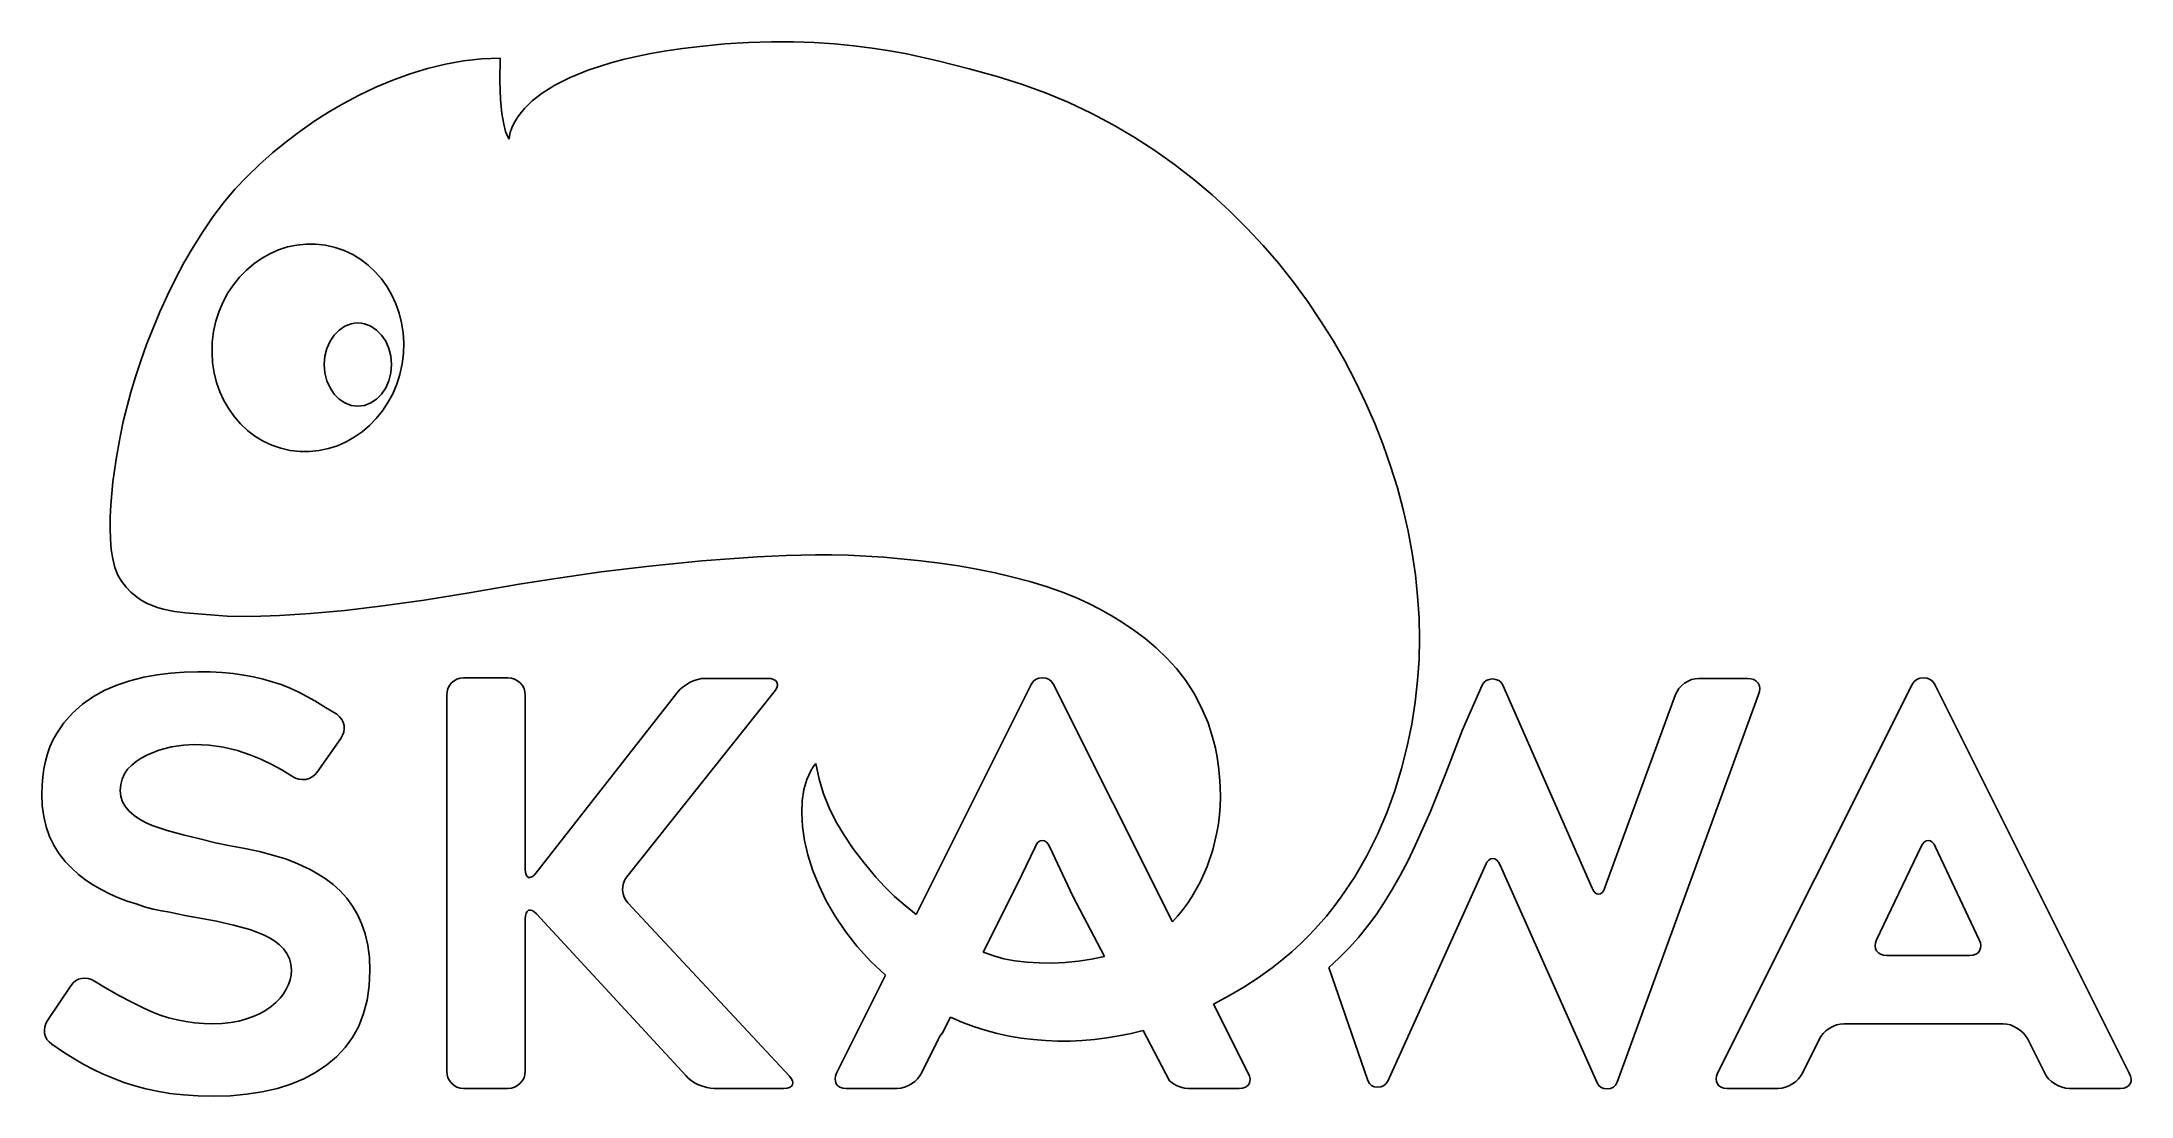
# Model space of a CAD drawing. Extents: x 0 to 761, y 0 to 384.
import ezdxf

# ---------------------------------------------------------------- set-up
doc = ezdxf.new("R2010")
doc.units = 0

msp = doc.modelspace()

# ---------------------------------------------------------------- linework, layer by layer
at = {"layer": 'Layer 1'}
for p, q in [((227.293595, 380.868989), (221.71404, 379.895375)), ((233.261853, 381.752241), (227.293595, 380.868989)), ((239.631902, 382.537039), (233.261853, 381.752241)), ((248.691423, 383.402825), (239.631902, 382.537039)), ((257.371284, 383.9524), (248.691423, 383.402825)), ((265.687304, 384.209093), (257.371284, 383.9524)), ((273.655303, 384.196231), (265.687304, 384.209093)), ((281.2911, 383.937144), (273.655303, 384.196231)), ((288.610515, 383.455161), (281.2911, 383.937144)), ((295.629367, 382.77361), (288.610515, 383.455161)), ((302.363476, 381.91582), (295.629367, 382.77361)), ((308.828661, 380.90512), (302.363476, 381.91582)), ((315.040741, 379.764837), (308.828661, 380.90512)), ((140.461709, 374.521133), (134.077799, 372.563599)), ((146.941943, 376.099725), (140.461709, 374.521133)), ((153.511138, 377.267166), (146.941943, 376.099725)), ((160.16193, 377.991249), (153.511138, 377.267166)), ((166.886956, 378.239767), (160.16193, 377.991249)), ((166.776472, 369.898065), (166.886956, 378.239767)), ((199.18874, 373.955018), (192.441479, 371.229498)), ((203.021095, 375.259092), (199.18874, 373.955018)), ((207.176714, 376.513256), (203.021095, 375.259092)), ((211.668686, 377.709417), (207.176714, 376.513256)), ((216.510099, 378.839487), (211.668686, 377.709417)), ((221.71404, 379.895375), (216.510099, 378.839487)), ((326.768865, 377.188841), (315.040741, 379.764837)), ((337.674404, 374.374463), (326.768865, 377.188841)), ((347.883913, 371.50833), (337.674404, 374.374463)), ((121.62841, 367.640529), (115.577659, 364.739409)), ((127.797579, 370.259328), (121.62841, 367.640529)), ((134.077799, 372.563599), (127.797579, 370.259328)), ((167.029789, 363.233817), (166.776472, 369.898065)), ((182.250292, 365.5355), (178.596967, 362.696469)), ((186.830229, 368.401417), (182.250292, 365.5355)), ((192.441479, 371.229498), (186.830229, 368.401417)), ((356.790764, 368.736251), (347.883913, 371.50833)), ((347.883913, 371.50833), (347.883913, 371.50833)), ((365.46754, 365.584347), (356.790764, 368.736251)), ((373.910785, 362.067184), (365.46754, 365.584347)), ((104.396383, 358.539688), (99.083654, 355.167828)), ((109.88892, 361.726029), (104.396383, 358.539688)), ((115.577659, 364.739409), (109.88892, 361.726029)), ((167.539319, 358.072811), (167.029789, 363.233817)), ((168.197469, 354.240831), (167.539319, 358.072811)), ((175.765556, 359.949047), (173.651359, 357.357958)), ((178.596967, 362.696469), (175.765556, 359.949047)), ((382.117045, 358.19933), (373.910785, 362.067184)), ((390.082866, 353.995353), (382.117045, 358.19933)), ((93.93434, 351.597893), (88.932044, 347.817324)), ((99.083654, 355.167828), (93.93434, 351.597893)), ((168.896651, 351.563664), (168.197469, 354.240831)), ((169.529274, 349.867095), (168.896651, 351.563664)), ((170.565051, 351.169916), (170.272712, 349.851387)), ((171.155806, 352.903669), (170.565051, 351.169916)), ((172.149675, 354.987924), (171.155806, 352.903669)), ((173.651359, 357.357958), (172.149675, 354.987924)), ((397.804792, 349.469822), (390.082866, 353.995353)), ((84.060374, 343.813566), (79.302934, 339.574059)), ((88.932044, 347.817324), (84.060374, 343.813566)), ((170.16448, 348.718897), (169.529274, 349.867095)), ((170.272712, 349.851387), (170.16448, 348.718897)), ((405.279368, 344.637303), (397.804792, 349.469822)), ((412.503141, 339.512366), (405.279368, 344.637303)), ((74.64333, 335.086247), (70.334169, 330.509705)), ((79.302934, 339.574059), (74.64333, 335.086247)), ((419.472653, 334.109578), (412.503141, 339.512366)), ((70.334169, 330.509705), (66.222234, 325.620872)), ((426.184452, 328.443506), (419.472653, 334.109578)), ((432.635082, 322.528719), (426.184452, 328.443506)), ((62.308096, 320.458182), (58.592329, 315.060072)), ((66.222234, 325.620872), (62.308096, 320.458182)), ((438.821088, 316.379784), (432.635082, 322.528719)), ((58.592329, 315.060072), (55.075502, 309.464979)), ((444.739015, 310.011271), (438.821088, 316.379784)), ((55.075502, 309.464979), (51.758188, 303.711337)), ((80.008341, 305.341091), (77.157284, 303.347288)), ((83.019622, 307.039141), (80.008341, 305.341091)), ((86.170652, 308.425614), (83.019622, 307.039141)), ((89.440955, 309.484688), (86.170652, 308.425614)), ((92.810058, 310.20054), (89.440955, 309.484688)), ((96.257485, 310.557348), (92.810058, 310.20054)), ((99.76276, 310.539289), (96.257485, 310.557348)), ((103.305408, 310.130539), (99.76276, 310.539289)), ((106.782093, 309.335956), (103.305408, 310.130539)), ((110.09336, 308.185435), (106.782093, 309.335956)), ((113.225178, 306.700717), (110.09336, 308.185435)), ((116.163514, 304.90354), (113.225178, 306.700717)), ((118.894337, 302.815645), (116.163514, 304.90354)), ((450.385409, 303.437745), (444.739015, 310.011271)), ((48.640959, 297.837583), (45.724387, 291.882153)), ((51.758188, 303.711337), (48.640959, 297.837583)), ((72.017745, 298.53571), (69.770212, 295.749582)), ((74.486927, 301.073553), (72.017745, 298.53571)), ((77.157284, 303.347288), (74.486927, 301.073553)), ((121.403616, 300.45877), (118.894337, 302.815645)), ((123.677318, 297.854657), (121.403616, 300.45877)), ((125.701411, 295.025044), (123.677318, 297.854657)), ((455.756815, 296.673776), (450.385409, 303.437745)), ((45.724387, 291.882153), (43.009042, 285.883483)), ((66.021997, 289.495758), (64.562265, 286.059708)), ((67.764805, 292.73099), (66.021997, 289.495758)), ((69.770212, 295.749582), (67.764805, 292.73099)), ((127.461865, 291.99167), (125.701411, 295.025044)), ((128.944646, 288.776277), (127.461865, 291.99167)), ((460.849778, 289.733931), (455.756815, 296.673776)), ((465.660842, 282.632778), (460.849778, 289.733931)), ((43.009042, 285.883483), (40.495497, 279.880009)), ((63.406083, 282.438663), (62.573927, 278.648446)), ((64.562265, 286.059708), (63.406083, 282.438663)), ((110.325148, 280.62767), (112.619436, 281.511028)), ((112.619436, 281.511028), (113.833007, 281.740762)), ((113.833007, 281.740762), (115.082668, 281.819035)), ((115.082668, 281.819035), (116.332317, 281.740762)), ((116.332317, 281.740762), (117.545852, 281.511028)), ((117.545852, 281.511028), (119.840015, 280.62767)), ((130.135724, 285.400602), (128.944646, 288.776277)), ((131.021067, 281.886386), (130.135724, 285.400602)), ((131.586642, 278.255369), (131.021067, 281.886386)), ((470.186554, 275.384885), (465.660842, 282.632778)), ((38.184323, 273.910166), (36.076092, 268.012391)), ((40.495497, 279.880009), (38.184323, 273.910166)), ((62.096192, 274.797461), (61.980273, 270.99806)), ((62.573927, 278.648446), (62.096192, 274.797461)), ((103.82057, 272.560535), (104.947514, 275.135391)), ((104.947514, 275.135391), (106.44003, 277.37886)), ((106.44003, 277.37886), (108.24896, 279.22995)), ((108.24896, 279.22995), (110.325148, 280.62767)), ((119.840015, 280.62767), (121.916026, 279.22995)), ((121.916026, 279.22995), (123.724754, 277.37886)), ((123.724754, 277.37886), (125.217068, 275.135391)), ((125.217068, 275.135391), (126.343835, 272.560535)), ((131.818419, 274.529289), (131.586642, 278.255369)), ((131.702364, 270.729888), (131.818419, 274.529289)), ((474.423457, 268.00482), (470.186554, 275.384885)), ((36.076092, 268.012391), (34.171375, 262.225119)), ((61.980273, 270.99806), (62.212142, 267.27198)), ((62.212142, 267.27198), (62.777773, 263.640963)), ((102.860026, 266.660622), (103.108355, 269.715281)), ((103.108355, 263.605646), (102.860026, 266.660622)), ((103.108355, 269.715281), (103.82057, 272.560535)), ((126.343835, 272.560535), (127.055925, 269.715281)), ((127.055925, 269.715281), (127.304207, 266.660622)), ((127.304207, 266.660622), (127.055925, 263.605646)), ((127.304207, 266.660622), (127.304207, 266.660622)), ((130.392279, 263.088674), (131.224448, 266.878903)), ((131.224448, 266.878903), (131.702364, 270.729888)), ((131.224448, 266.878903), (131.224448, 266.878903)), ((478.368099, 260.507151), (474.423457, 268.00482)), ((34.171375, 262.225119), (32.470745, 256.586787)), ((62.777773, 263.640963), (63.663139, 260.126747)), ((63.663139, 260.126747), (64.854213, 256.751073)), ((103.82057, 260.760245), (103.108355, 263.605646)), ((104.947514, 258.185369), (103.82057, 260.760245)), ((126.343835, 260.760245), (125.217068, 258.185369)), ((127.055925, 263.605646), (126.343835, 260.760245)), ((127.776283, 256.031497), (129.236065, 259.467596)), ((129.236065, 259.467596), (130.392279, 263.088674)), ((482.017022, 252.906445), (478.368099, 260.507151)), ((32.470745, 256.586787), (29.68403, 245.910685)), ((64.854213, 256.751073), (66.336968, 253.535679)), ((66.336968, 253.535679), (68.097377, 250.502306)), ((106.44003, 255.941971), (104.947514, 258.185369)), ((108.24896, 254.091004), (106.44003, 255.941971)), ((110.325148, 252.69342), (108.24896, 254.091004)), ((112.619436, 251.810171), (110.325148, 252.69342)), ((113.833007, 251.58047), (112.619436, 251.810171)), ((115.082668, 251.50221), (113.833007, 251.58047)), ((116.332317, 251.58047), (115.082668, 251.50221)), ((117.545852, 251.810171), (116.332317, 251.58047)), ((119.840015, 252.69342), (117.545852, 251.810171)), ((121.916026, 254.091004), (119.840015, 252.69342)), ((123.724754, 255.941971), (121.916026, 254.091004)), ((125.217068, 258.185369), (123.724754, 255.941971)), ((124.02794, 249.777545), (126.033415, 252.796204)), ((126.033415, 252.796204), (127.776283, 256.031497)), ((485.366774, 245.217271), (482.017022, 252.906445)), ((29.68403, 245.910685), (28.366243, 239.709815)), ((68.097377, 250.502306), (70.121413, 247.672692)), ((70.121413, 247.672692), (72.395049, 245.068579)), ((72.395049, 245.068579), (74.904259, 242.711705)), ((116.640677, 242.179648), (119.311091, 244.45344)), ((119.311091, 244.45344), (121.780339, 246.991348)), ((121.780339, 246.991348), (124.02794, 249.777545)), ((488.413898, 237.454197), (485.366774, 245.217271)), ((28.366243, 239.709815), (27.051117, 232.248597)), ((74.904259, 242.711705), (77.635015, 240.623809)), ((77.635015, 240.623809), (80.573291, 238.826633)), ((80.573291, 238.826633), (83.70506, 237.341914)), ((83.70506, 237.341914), (87.016294, 236.191393)), ((87.016294, 236.191393), (90.492967, 235.39681)), ((100.987907, 235.3264), (104.356954, 236.042196)), ((104.356954, 236.042196), (107.627235, 237.101247)), ((107.627235, 237.101247), (110.778269, 238.487724)), ((110.778269, 238.487724), (113.789576, 240.1858)), ((113.789576, 240.1858), (116.640677, 242.179648)), ((491.154941, 229.63179), (488.413898, 237.454197)), ((27.051117, 232.248597), (25.913293, 224.004455)), ((90.492967, 235.39681), (94.035433, 234.987879)), ((94.035433, 234.987879), (97.540573, 234.969685)), ((97.540573, 234.969685), (100.987907, 235.3264)), ((493.586447, 221.764618), (491.154941, 229.63179)), ((25.913293, 224.004455), (25.127411, 215.454816)), ((495.70496, 213.86725), (493.586447, 221.764618)), ((25.127411, 215.454816), (24.921024, 211.21463)), ((497.507028, 205.954252), (495.70496, 213.86725)), ((24.921024, 211.21463), (24.868112, 207.077103)), ((24.868112, 207.077103), (24.990506, 203.101916)), ((498.989194, 198.040194), (497.507028, 205.954252)), ((24.990506, 203.101916), (25.310036, 199.348744)), ((25.310036, 199.348744), (25.848531, 195.877267)), ((500.148004, 190.139643), (498.989194, 198.040194)), ((25.848531, 195.877267), (26.627823, 192.747163)), ((26.627823, 192.747163), (27.66974, 190.018109)), ((188.045087, 188.921375), (203.738848, 191.15023)), ((203.738848, 191.15023), (221.294768, 193.293096)), ((221.294768, 193.293096), (240.370685, 195.167348)), ((240.370685, 195.167348), (250.371716, 195.946673)), ((250.371716, 195.946673), (260.624436, 196.590361)), ((260.624436, 196.590361), (271.086074, 197.075583)), ((271.086074, 197.075583), (281.71386, 197.379511)), ((281.71386, 197.379511), (287.541039, 197.410167)), ((287.541039, 197.410167), (293.668725, 197.285243)), ((293.668725, 197.285243), (306.612741, 196.572033)), ((306.612741, 196.572033), (320.120159, 195.246639)), ((320.120159, 195.246639), (326.952097, 194.356484)), ((326.952097, 194.356484), (333.76523, 193.315816)), ((333.76523, 193.315816), (340.506339, 192.125481)), ((340.506339, 192.125481), (347.122205, 190.786323)), ((347.122205, 190.786323), (353.55961, 189.299186)), ((27.66974, 190.018109), (28.996114, 187.749785)), ((28.996114, 187.749785), (30.693367, 185.637376)), ((30.693367, 185.637376), (32.47037, 183.807855)), ((32.47037, 183.807855), (34.316542, 182.239322)), ((139.233455, 180.92409), (155.558385, 183.545117)), ((155.558385, 183.545117), (174.555648, 186.789155)), ((174.555648, 186.789155), (188.045087, 188.921375)), ((353.55961, 189.299186), (359.765335, 187.664915)), ((359.765335, 187.664915), (365.686162, 185.884355)), ((365.686162, 185.884355), (371.268872, 183.95835)), ((371.268872, 183.95835), (376.460245, 181.887744)), ((500.980002, 182.267166), (500.148004, 190.139643)), ((34.316542, 182.239322), (36.221302, 180.909879)), ((36.221302, 180.909879), (38.17407, 179.797625)), ((38.17407, 179.797625), (40.164264, 178.88066)), ((40.164264, 178.88066), (42.181304, 178.137087)), ((42.181304, 178.137087), (44.214609, 177.545004)), ((44.214609, 177.545004), (48.287691, 176.727714)), ((48.287691, 176.727714), (52.298866, 176.253593)), ((52.298866, 176.253593), (59.796906, 175.634079)), ((59.796906, 175.634079), (67.509652, 175.073287)), ((67.509652, 175.073287), (76.411008, 174.931694)), ((76.411008, 174.931694), (86.514874, 175.221082)), ((86.514874, 175.221082), (97.83515, 175.953233)), ((97.83515, 175.953233), (110.385739, 177.13993)), ((110.385739, 177.13993), (124.18054, 178.792955)), ((124.18054, 178.792955), (139.233455, 180.92409)), ((376.460245, 181.887744), (381.207065, 179.673383)), ((381.207065, 179.673383), (385.253573, 177.557858)), ((385.253573, 177.557858), (389.378866, 175.244795)), ((389.378866, 175.244795), (393.536049, 172.711038)), ((501.481735, 174.437332), (500.980002, 182.267166)), ((393.536049, 172.711038), (397.67823, 169.933431)), ((397.67823, 169.933431), (401.758516, 166.888819)), ((501.649747, 166.664709), (501.481735, 174.437332)), ((401.758516, 166.888819), (405.730013, 163.554046)), ((405.730013, 163.554046), (409.545828, 159.905955)), ((409.545828, 159.905955), (413.159069, 155.921391)), ((501.484098, 159.239251), (501.649747, 166.664709)), ((32.114716, 151.505315), (37.16953, 152.78291)), ((37.16953, 152.78291), (41.993884, 153.676017)), ((41.993884, 153.676017), (46.869398, 154.314461)), ((46.869398, 154.314461), (51.796382, 154.697831)), ((51.796382, 154.697831), (56.775145, 154.825713)), ((56.775145, 154.825713), (61.344304, 154.74918)), ((61.344304, 154.74918), (65.658802, 154.519375)), ((65.658802, 154.519375), (69.718224, 154.135988)), ((69.718224, 154.135988), (73.522159, 153.598709)), ((73.522159, 153.598709), (77.12242, 152.910103)), ((77.12242, 152.910103), (80.568892, 152.068536)), ((151.153902, 152.119385), (152.309455, 152.46405)), ((152.309455, 152.46405), (153.579523, 152.578961)), ((153.579523, 152.578961), (169.713586, 152.578961)), ((169.713586, 152.578961), (170.989925, 152.46405)), ((170.989925, 152.46405), (172.164564, 152.119385)), ((238.896994, 152.016446), (240.263026, 152.285232)), ((240.263026, 152.285232), (241.604149, 152.375011)), ((241.604149, 152.375011), (264.273417, 152.375011)), ((264.273417, 152.375011), (265.47858, 152.285232)), ((265.47858, 152.285232), (266.441897, 152.016446)), ((363.016057, 152.425792), (361.89318, 151.966285)), ((364.344296, 152.578961), (363.016057, 152.425792)), ((365.670984, 152.425792), (364.344296, 152.578961)), ((366.794584, 151.966285), (365.670984, 152.425792)), ((413.159069, 155.921391), (416.522842, 151.577198)), ((500.975473, 151.57961), (501.484098, 159.239251)), ((528.235949, 152.169959), (526.965519, 152.029417)), ((529.505449, 152.029417), (528.235949, 152.169959)), ((601.975769, 152.266026), (600.687097, 151.939689)), ((603.290486, 152.375011), (601.975769, 152.266026)), ((621.059453, 152.375011), (603.290486, 152.375011)), ((622.296896, 152.266026), (621.059453, 152.375011)), ((623.356366, 151.939689), (622.296896, 152.266026)), ((682.713953, 151.966285), (683.836881, 152.425792)), ((683.836881, 152.425792), (685.164655, 152.578961)), ((685.164655, 152.578961), (686.491808, 152.425792)), ((686.491808, 152.425792), (687.615357, 151.966285)), ((14.804825, 142.991282), (18.788714, 145.837601)), ((18.788714, 145.837601), (22.924515, 148.03359)), ((22.924515, 148.03359), (27.366447, 149.922518)), ((27.366447, 149.922518), (32.114716, 151.505315)), ((80.568892, 152.068536), (87.20552, 150.128259)), ((87.20552, 150.128259), (90.421584, 148.825876)), ((90.421584, 148.825876), (93.536776, 147.372184)), ((93.536776, 147.372184), (99.45903, 144.206005)), ((147.45332, 146.247705), (147.561685, 147.522803)), ((147.45332, 9.412991), (147.45332, 146.247705)), ((147.561685, 147.522803), (147.886988, 148.697029)), ((147.886988, 148.697029), (148.429539, 149.769969)), ((148.429539, 149.769969), (149.189647, 150.74121)), ((149.189647, 150.74121), (150.11369, 151.545071)), ((150.11369, 151.545071), (151.153902, 152.119385)), ((172.164564, 152.119385), (173.23709, 151.545071)), ((173.23709, 151.545071), (174.207091, 150.74121)), ((174.207091, 150.74121), (175.011417, 149.769969)), ((175.011417, 149.769969), (175.58568, 148.697029)), ((175.58568, 148.697029), (175.930086, 147.522803)), ((175.930086, 147.522803), (176.044842, 146.247705)), ((176.044842, 146.247705), (176.044842, 82.937355)), ((179.925395, 81.506401), (231.597392, 147.473608)), ((266.724119, 147.473608), (213.011525, 80.076549)), ((231.597392, 147.473608), (232.490016, 148.455235)), ((232.490016, 148.455235), (233.536015, 149.361105)), ((233.536015, 149.361105), (236.089794, 150.94516)), ((236.089794, 150.94516), (237.505952, 151.569479)), ((237.505952, 151.569479), (238.896994, 152.016446)), ((266.441897, 152.016446), (267.163782, 151.569479)), ((267.393656, 148.455235), (266.724119, 147.473608)), ((267.163782, 151.569479), (267.644648, 150.94516)), ((267.770187, 149.361105), (267.393656, 148.455235)), ((267.644648, 150.94516), (267.853817, 150.191115)), ((267.853817, 150.191115), (267.770187, 149.361105)), ((360.259792, 150.128259), (318.355326, 66.438388)), ((360.974735, 151.200441), (360.259792, 150.128259)), ((361.89318, 151.966285), (360.974735, 151.200441)), ((367.714166, 151.200441), (366.794584, 151.966285)), ((368.428799, 150.128259), (367.714166, 151.200441)), ((411.669411, 63.769405), (368.428799, 150.128259)), ((416.522842, 151.577198), (419.590254, 146.85022)), ((419.590254, 146.85022), (422.314412, 141.717301)), ((500.106354, 143.734403), (500.975473, 151.57961)), ((524.457921, 149.922105), (517.270078, 133.603936)), ((525.076609, 150.905386), (524.457921, 149.922105)), ((525.91244, 151.607858), (525.076609, 150.905386)), ((526.965519, 152.029417), (525.91244, 151.607858)), ((530.557804, 151.607858), (529.505449, 152.029417)), ((531.393739, 150.905386), (530.557804, 151.607858)), ((532.013977, 149.922105), (531.393739, 150.905386)), ((564.487155, 75.992046), (532.013977, 149.922105)), ((594.91753, 146.451655), (569.183507, 76.195996)), ((573.677011, 5.328488), (625.143956, 146.451655)), ((595.42718, 147.632357), (594.91753, 146.451655)), ((596.142192, 148.723763), (595.42718, 147.632357)), ((597.062049, 149.725872), (596.142192, 148.723763)), ((598.186235, 150.638684), (597.062049, 149.725872)), ((599.424057, 151.396932), (598.186235, 150.638684)), ((600.687097, 151.939689), (599.424057, 151.396932)), ((610.212644, 8.594988), (681.080152, 150.128259)), ((624.237242, 151.396932), (623.356366, 151.939689)), ((624.938904, 150.638684), (624.237242, 151.396932)), ((625.411226, 149.725872), (624.938904, 150.638684)), ((624.938904, 150.638684), (624.938904, 150.638684)), ((625.143956, 146.451655), (625.513752, 147.632357)), ((625.602842, 148.723763), (625.411226, 149.725872)), ((625.513752, 147.632357), (625.602842, 148.723763)), ((681.080152, 150.128259), (681.79525, 151.200441)), ((681.79525, 151.200441), (682.713953, 151.966285)), ((687.615357, 151.966285), (688.53468, 151.200441)), ((688.53468, 151.200441), (689.249158, 150.128259)), ((689.249158, 150.128259), (760.117768, 8.594988)), ((8.064878, 136.150601), (11.230317, 139.762247)), ((11.230317, 139.762247), (14.804825, 142.991282)), ((99.45903, 144.206005), (103.340686, 141.753098)), ((103.340686, 141.753098), (107.425189, 139.304601)), ((107.425189, 139.304601), (108.432483, 138.435559)), ((108.432483, 138.435559), (109.210437, 137.465335)), ((109.210437, 137.465335), (109.759154, 136.393618)), ((422.314412, 141.717301), (424.648422, 136.155286)), ((498.859221, 135.752244), (500.106354, 143.734403)), ((2.984467, 127.420061), (4.063141, 129.848715)), ((4.063141, 129.848715), (5.3082, 132.156445)), ((5.3082, 132.156445), (8.064878, 136.150601)), ((108.855041, 130.521541), (100.278135, 118.268032)), ((109.543732, 131.657217), (108.855041, 130.521541)), ((109.977452, 132.81873), (109.543732, 131.657217)), ((109.759154, 136.393618), (110.078738, 135.220098)), ((110.155891, 134.006288), (109.977452, 132.81873)), ((110.078738, 135.220098), (110.155891, 134.006288)), ((424.648422, 136.155286), (426.545393, 130.141018)), ((426.545393, 130.141018), (427.315334, 126.957053)), ((497.216557, 127.681752), (498.859221, 135.752244)), ((517.270078, 133.603936), (511.299928, 117.854461)), ((0.745594, 119.407531), (1.32581, 122.199573)), ((1.32581, 122.199573), (2.072062, 124.870382)), ((2.072062, 124.870382), (2.984467, 127.420061)), ((34.412352, 122.148586), (32.752368, 120.820571)), ((36.222818, 123.322398), (34.412352, 122.148586)), ((38.19038, 124.395338), (36.222818, 123.322398)), ((42.580394, 126.180999), (38.19038, 124.395338)), ((47.176287, 127.458991), (42.580394, 126.180999)), ((51.567266, 128.071942), (47.176287, 127.458991)), ((55.549243, 128.275892), (51.567266, 128.071942)), ((60.974353, 128.032943), (55.549243, 128.275892)), ((66.220352, 127.304651), (60.974353, 128.032943)), ((71.287964, 126.09184), (66.220352, 127.304651)), ((76.177913, 124.395338), (71.287964, 126.09184)), ((79.802048, 122.913069), (76.177913, 124.395338)), ((83.528916, 121.125393), (79.802048, 122.913069)), ((427.315334, 126.957053), (427.95843, 123.651342)), ((427.95843, 123.651342), (428.468819, 120.220989)), ((495.160844, 119.571541), (497.216557, 127.681752)), ((0.082805, 113.459336), (0.331297, 116.494153)), ((0.331297, 116.494153), (0.745594, 119.407531)), ((29.254909, 115.714528), (28.757334, 113.697771)), ((30.084453, 117.578738), (29.254909, 115.714528)), ((31.246173, 119.289985), (30.084453, 117.578738)), ((32.752368, 120.820571), (31.246173, 119.289985)), ((87.35831, 119.032412), (83.528916, 121.125393)), ((91.290023, 116.634231), (87.35831, 119.032412)), ((92.431917, 116.0332), (91.290023, 116.634231)), ((93.612154, 115.662439), (92.431917, 116.0332)), ((94.831046, 115.522361), (93.612154, 115.662439)), ((96.088901, 115.613381), (94.831046, 115.522361)), ((97.30793, 115.932207), (96.088901, 115.613381)), ((98.412135, 116.48058), (97.30793, 115.932207)), ((99.402031, 117.259016), (98.412135, 116.48058)), ((100.278135, 118.268032), (99.402031, 117.259016)), ((278.566319, 115.551408), (277.521663, 111.877299)), ((280.029295, 118.74085), (278.566319, 115.551408)), ((280.914052, 120.137163), (280.029295, 118.74085)), ((281.899068, 121.392319), (280.914052, 120.137163)), ((283.083894, 115.704925), (281.899068, 121.392319)), ((284.687234, 110.339011), (283.083894, 115.704925)), ((428.468819, 120.220989), (428.84064, 116.663101)), ((428.84064, 116.663101), (429.068031, 112.974783)), ((492.674563, 111.470229), (495.160844, 119.571541)), ((511.299928, 117.854461), (505.645987, 103.885627)), ((0, 110.302975), (0.082805, 113.459336)), ((0.178284, 106.039465), (0, 110.302975)), ((28.757334, 113.697771), (28.591522, 111.528877)), ((28.591522, 111.528877), (28.795609, 109.371232)), ((28.795609, 109.371232), (29.408147, 107.392698)), ((29.408147, 107.392698), (30.429548, 105.592964)), ((276.906852, 107.77183), (276.733408, 103.288311)), ((277.521663, 111.877299), (276.906852, 107.77183)), ((286.719256, 105.207811), (284.687234, 110.339011)), ((429.145131, 109.153141), (429.062902, 105.899479)), ((429.068031, 112.974783), (429.145131, 109.153141)), ((489.740196, 103.42643), (492.674563, 111.470229)), ((0.713548, 102.031443), (0.178284, 106.039465)), ((1.606413, 98.278909), (0.713548, 102.031443)), ((30.429548, 105.592964), (31.860227, 103.97172)), ((31.860227, 103.97172), (33.607079, 102.503645)), ((33.607079, 102.503645), (35.584925, 101.16259)), ((35.584925, 101.16259), (37.79366, 99.949487)), ((37.79366, 99.949487), (40.233183, 98.865264)), ((276.733408, 103.288311), (277.012857, 98.480047)), ((289.190127, 100.22456), (286.719256, 105.207811)), ((292.110014, 95.302494), (289.190127, 100.22456)), ((428.421825, 99.423892), (427.87415, 96.222756)), ((428.819938, 102.652931), (428.421825, 99.423892)), ((429.062902, 105.899479), (428.819938, 102.652931)), ((486.340224, 95.488762), (489.740196, 103.42643)), ((505.645987, 103.885627), (500.134156, 91.511371)), ((2.857499, 94.781863), (1.606413, 98.278909)), ((4.504512, 91.461964), (2.857499, 94.781863)), ((6.381278, 88.44923), (4.504512, 91.461964)), ((40.233183, 98.865264), (45.643909, 97.026411)), ((45.643909, 97.026411), (51.46474, 95.394814)), ((51.46474, 95.394814), (57.48952, 93.964963)), ((57.48952, 93.964963), (63.31035, 92.534008)), ((63.31035, 92.534008), (68.008907, 91.514261)), ((68.008907, 91.514261), (73.31821, 90.493411)), ((277.012857, 98.480047), (277.756722, 93.400346)), ((277.756722, 93.400346), (278.976526, 88.102515)), ((295.489084, 90.354849), (292.110014, 95.302494)), ((361.689644, 90.902412), (362.237914, 91.973319)), ((362.237914, 91.973319), (362.862767, 92.738509)), ((362.862767, 92.738509), (363.564723, 93.197775)), ((363.564723, 93.197775), (364.344296, 93.350909)), ((364.344296, 93.350909), (365.122163, 93.197775)), ((365.122163, 93.197775), (365.823757, 92.738509)), ((365.823757, 92.738509), (366.449282, 91.973319)), ((366.449282, 91.973319), (366.998947, 90.902412)), ((427.87415, 96.222756), (426.352454, 89.945776)), ((482.45713, 87.705841), (486.340224, 95.488762)), ((500.134156, 91.511371), (497.377126, 85.864066)), ((684.800112, 91.973319), (684.251843, 90.902412)), ((685.424966, 92.738509), (684.800112, 91.973319)), ((686.126921, 93.197775), (685.424966, 92.738509)), ((686.906494, 93.350909), (686.126921, 93.197775)), ((687.684362, 93.197775), (686.906494, 93.350909)), ((688.385955, 92.738509), (687.684362, 93.197775)), ((689.011481, 91.973319), (688.385955, 92.738509)), ((689.561146, 90.902412), (689.011481, 91.973319)), ((8.487695, 85.74366), (6.381278, 88.44923)), ((10.823658, 83.345254), (8.487695, 85.74366)), ((73.31821, 90.493411), (79.240464, 89.36783)), ((79.240464, 89.36783), (85.367769, 87.633707)), ((85.367769, 87.633707), (88.737898, 86.613959)), ((88.737898, 86.613959), (92.106924, 85.386955)), ((92.106924, 85.386955), (97.723805, 82.733406)), ((278.976526, 88.102515), (280.683794, 82.639863)), ((299.337506, 85.294859), (295.489084, 90.354849)), ((303.665446, 80.03576), (299.337506, 85.294859)), ((355.174283, 77.292914), (361.689644, 90.902412)), ((366.998947, 90.902412), (375.432537, 73.060685)), ((424.299538, 83.905151), (421.760088, 78.184041)), ((426.352454, 89.945776), (424.299538, 83.905151)), ((478.073395, 80.126282), (482.45713, 87.705841)), ((490.146993, 5.73749), (525.683824, 84.365002)), ((497.377126, 85.864066), (494.590337, 80.545633)), ((525.683824, 84.365002), (526.231921, 85.437994)), ((526.231921, 85.437994), (526.856396, 86.204544)), ((526.856396, 86.204544), (527.557972, 86.664551)), ((527.557972, 86.664551), (528.337373, 86.817909)), ((528.337373, 86.817909), (529.11586, 86.664551)), ((529.11586, 86.664551), (529.817661, 86.204544)), ((529.817661, 86.204544), (530.442979, 85.437994)), ((530.442979, 85.437994), (530.992024, 84.365002)), ((530.992024, 84.365002), (566.324906, 5.124539)), ((684.251843, 90.902412), (668.11778, 57.203332)), ((705.492361, 57.203332), (689.561146, 90.902412)), ((13.35103, 81.008844), (10.823658, 83.345254)), ((16.031675, 78.902599), (13.35103, 81.008844)), ((18.865488, 77.026419), (16.031675, 78.902599)), ((21.852367, 75.380198), (18.865488, 77.026419)), ((97.723805, 82.733406), (100.658749, 81.0974)), ((100.658749, 81.0974), (103.135634, 79.464701)), ((103.135634, 79.464701), (106.096761, 77.319372)), ((106.096761, 77.319372), (108.651091, 74.972299)), ((176.044842, 82.937355), (176.115122, 81.748919)), ((176.115122, 81.748919), (176.325961, 80.842325)), ((176.325961, 80.842325), (176.677361, 80.217058)), ((176.677361, 80.217058), (177.16932, 79.8726)), ((177.16932, 79.8726), (177.761343, 79.820148)), ((177.761343, 79.820148), (178.41796, 80.075585)), ((178.41796, 80.075585), (179.139277, 80.637979)), ((179.139277, 80.637979), (179.925395, 81.506401)), ((211.536732, 76.610871), (211.480249, 75.277672)), ((211.810565, 77.855291), (211.536732, 76.610871)), ((212.302059, 79.01062), (211.810565, 77.855291)), ((213.011525, 80.076549), (212.302059, 79.01062)), ((280.683794, 82.639863), (282.890049, 77.065697)), ((282.890049, 77.065697), (285.606816, 71.433323)), ((306.926262, 76.444749), (303.665446, 80.03576)), ((310.497756, 72.965463), (306.926262, 76.444749)), ((342.762023, 52.645886), (355.174283, 77.292914)), ((421.760088, 78.184041), (418.778792, 72.865607)), ((473.1715, 72.798703), (478.073395, 80.126282)), ((494.590337, 80.545633), (491.752026, 75.532815)), ((569.183507, 76.195996), (568.737126, 75.124279)), ((24.850874, 73.83478), (21.852367, 75.380198)), ((27.926481, 72.469093), (24.850874, 73.83478)), ((31.079397, 71.28262), (27.926481, 72.469093)), ((34.309826, 70.274844), (31.079397, 71.28262)), ((37.44903, 69.239439), (34.309826, 70.274844)), ((40.538005, 68.383763), (37.44903, 69.239439)), ((108.651091, 74.972299), (111.049428, 72.316493)), ((111.049428, 72.316493), (113.142667, 69.456979)), ((113.142667, 69.456979), (114.930395, 66.393447)), ((211.480249, 75.277672), (211.63893, 73.95665)), ((211.63893, 73.95665), (212.015479, 72.750351)), ((212.015479, 72.750351), (212.609482, 71.65898)), ((212.609482, 71.65898), (213.420526, 70.682743)), ((213.420526, 70.682743), (272.238474, 7.574138)), ((285.606816, 71.433323), (288.845617, 65.79605)), ((314.325565, 69.621982), (310.497756, 72.965463)), ((318.355326, 66.438388), (314.325565, 69.621982)), ((375.432537, 73.060685), (386.901116, 51.156503)), ((417.136417, 70.38338), (415.400337, 68.033008)), ((418.778792, 72.865607), (417.136417, 70.38338)), ((467.733927, 65.771718), (470.520768, 69.244598)), ((470.520768, 69.244598), (473.1715, 72.798703)), ((488.840432, 70.802353), (485.833792, 66.33099)), ((491.752026, 75.532815), (488.840432, 70.802353)), ((565.022316, 75.008472), (564.487155, 75.992046)), ((565.609153, 74.306431), (565.022316, 75.008472)), ((566.247667, 73.885509), (565.609153, 74.306431)), ((566.937857, 73.745294), (566.247667, 73.885509)), ((567.613681, 73.898618), (566.937857, 73.745294)), ((568.213644, 74.358383), (567.613681, 73.898618)), ((568.737126, 75.124279), (568.213644, 74.358383)), ((43.576543, 67.707716), (40.538005, 68.383763)), ((46.564438, 67.211191), (43.576543, 67.707716)), ((52.078793, 66.086713), (46.564438, 67.211191)), ((56.979095, 65.168389), (52.078793, 66.086713)), ((63.616826, 63.942486), (56.979095, 65.168389)), ((69.845555, 62.513737), (63.616826, 63.942486)), ((75.768911, 60.877731), (69.845555, 62.513737)), ((78.320624, 60.011083), (75.768911, 60.877731)), ((114.930395, 66.393447), (116.412198, 63.125586)), ((116.412198, 63.125586), (117.752064, 59.371536)), ((176.121357, 65.951252), (176.044842, 64.758285)), ((176.044842, 64.758285), (176.044842, 9.412991)), ((176.351042, 66.877155), (176.121357, 65.951252)), ((176.734102, 67.535168), (176.351042, 66.877155)), ((177.270744, 67.924464), (176.734102, 67.535168)), ((177.908551, 68.032261), (177.270744, 67.924464)), ((178.597105, 67.847569), (177.908551, 68.032261)), ((179.337128, 67.369769), (178.597105, 67.847569)), ((180.129345, 66.59824), (179.337128, 67.369769)), ((234.455993, 7.778088), (180.129345, 66.59824)), ((288.845617, 65.79605), (292.617978, 60.207185)), ((413.57614, 65.824884), (411.669411, 63.769405)), ((415.400337, 68.033008), (413.57614, 65.824884)), ((461.743159, 59.093945), (464.808788, 62.386142)), ((464.808788, 62.386142), (467.733927, 65.771718)), ((482.710344, 62.095468), (479.448326, 58.072531)), ((485.833792, 66.33099), (482.710344, 62.095468)), ((80.671418, 59.041083), (78.320624, 60.011083)), ((82.891402, 57.87888), (80.671418, 59.041083)), ((84.856518, 56.640817), (82.891402, 57.87888)), ((86.566559, 55.326273), (84.856518, 56.640817)), ((88.021318, 53.934627), (86.566559, 55.326273)), ((89.272921, 52.14714), (88.021318, 53.934627)), ((117.752064, 59.371536), (118.709111, 55.261126)), ((118.709111, 55.261126), (119.283339, 50.793942)), ((292.617978, 60.207185), (296.935421, 54.720035)), ((296.935421, 54.720035), (301.809471, 49.387908)), ((455.181677, 52.814), (458.534852, 55.901206)), ((458.534852, 55.901206), (461.743159, 59.093945)), ((476.025975, 54.238919), (472.42153, 50.571376)), ((479.448326, 58.072531), (476.025975, 54.238919)), ((667.733307, 56.028262), (667.60515, 54.955615)), ((667.60515, 54.955615), (667.733307, 53.9857)), ((668.11778, 57.203332), (667.733307, 56.028262)), ((667.733307, 53.9857), (668.11778, 53.118829)), ((705.881037, 56.110944), (705.492361, 57.203332)), ((705.592683, 53.221355), (705.932024, 54.119646)), ((706.027867, 55.082946), (705.881037, 56.110944)), ((705.932024, 54.119646), (706.027867, 55.082946)), ((90.166923, 50.258574), (89.272921, 52.14714)), ((90.703324, 48.268309), (90.166923, 50.258574)), ((90.882124, 46.175725), (90.703324, 48.268309)), ((90.767368, 44.361883), (90.882124, 46.175725)), ((119.474749, 45.96957), (119.219467, 40.415993)), ((119.283339, 50.793942), (119.474749, 45.96957)), ((301.809471, 49.387908), (307.251651, 44.264111)), ((346.620804, 51.297477), (342.762023, 52.645886)), ((350.29603, 50.285584), (346.620804, 51.297477)), ((354.347648, 49.513036), (350.29603, 50.285584)), ((350.29603, 50.285584), (350.29603, 50.285584)), ((358.66828, 48.997721), (354.347648, 49.513036)), ((363.198279, 48.736939), (358.66828, 48.997721)), ((367.877997, 48.727988), (363.198279, 48.736939)), ((372.647788, 48.968169), (367.877997, 48.727988)), ((377.448002, 49.454782), (372.647788, 48.968169)), ((382.218994, 50.185127), (377.448002, 49.454782)), ((386.901116, 51.156503), (382.218994, 50.185127)), ((442.921234, 43.323531), (448.031962, 46.980498)), ((448.031962, 46.980498), (451.681443, 49.838405)), ((451.681443, 49.838405), (455.181677, 52.814)), ((472.42153, 50.571376), (468.613227, 47.046644)), ((468.613227, 47.046644), (482.795989, 5.941439)), ((668.11778, 53.118829), (668.730076, 52.402938)), ((668.730076, 52.402938), (669.546805, 51.8921)), ((669.546805, 51.8921), (670.568171, 51.5859)), ((670.568171, 51.5859), (671.794384, 51.483925)), ((671.794384, 51.483925), (702.020809, 51.483925)), ((671.794384, 51.483925), (671.794384, 51.483925)), ((702.020809, 51.483925), (703.238564, 51.592463)), ((703.238564, 51.592463), (704.240414, 51.918145)), ((704.240414, 51.918145), (705.025431, 52.461074)), ((705.025431, 52.461074), (705.592683, 53.221355)), ((2.0417, 27.793807), (10.619708, 40.455215)), ((10.619708, 40.455215), (11.397042, 41.462543)), ((11.397042, 41.462543), (12.303257, 42.240738)), ((12.303257, 42.240738), (13.337835, 42.79011)), ((13.337835, 42.79011), (14.500262, 43.110969)), ((14.500262, 43.110969), (15.712332, 43.19999)), ((15.712332, 43.19999), (16.89846, 43.059155)), ((16.89846, 43.059155), (18.059578, 42.68929)), ((18.059578, 42.68929), (19.196614, 42.091221)), ((19.196614, 42.091221), (23.766014, 39.332752)), ((23.766014, 39.332752), (28.284771, 36.779025)), ((88.009571, 37.532363), (89.044374, 39.230416)), ((89.044374, 39.230416), (89.8487, 40.889228)), ((89.8487, 40.889228), (90.422962, 42.599717)), ((90.422962, 42.599717), (90.767368, 44.361883)), ((119.219467, 40.415993), (118.453623, 35.195108)), ((307.251651, 44.264111), (289.392285, 8.594988)), ((432.228903, 36.724385), (437.648449, 39.902622)), ((437.648449, 39.902622), (442.921234, 43.323531)), ((28.284771, 36.779025), (32.752679, 34.430142)), ((32.752679, 34.430142), (37.16953, 32.286209)), ((37.16953, 32.286209), (40.10863, 30.945712)), ((40.10863, 30.945712), (43.105116, 29.784158)), ((79.240326, 30.243957), (81.435626, 31.469653)), ((81.435626, 31.469653), (83.528916, 32.89916)), ((83.528916, 32.89916), (85.252049, 34.366529)), ((85.252049, 34.366529), (86.745531, 35.910999)), ((86.745531, 35.910999), (88.009571, 37.532363)), ((118.453623, 35.195108), (117.177216, 30.306813)), ((426.677893, 33.795436), (432.228903, 36.724385)), ((439.297409, 8.594988), (426.677893, 33.795436)), ((0.929521, 24.30813), (1.070184, 25.494689)), ((1.019748, 23.096352), (0.929521, 24.30813)), ((1.338746, 21.934391), (1.019748, 23.096352)), ((1.070184, 25.494689), (1.441117, 26.656443)), ((1.441117, 26.656443), (2.0417, 27.793807)), ((2.0417, 27.793807), (2.0417, 27.793807)), ((43.105116, 29.784158), (46.159015, 28.801482)), ((46.159015, 28.801482), (49.270353, 27.997618)), ((49.270353, 27.997618), (52.439154, 27.372504)), ((52.439154, 27.372504), (55.665446, 26.926074)), ((55.665446, 26.926074), (58.949253, 26.658263)), ((58.949253, 26.658263), (62.290602, 26.569007)), ((62.290602, 26.569007), (65.659077, 26.683746)), ((65.659077, 26.683746), (68.824154, 27.028031)), ((68.824154, 27.028031), (71.785832, 27.601967)), ((71.785832, 27.601967), (74.544112, 28.405655)), ((74.544112, 28.405655), (76.94312, 29.222487)), ((76.94312, 29.222487), (79.240326, 30.243957)), ((115.390246, 25.751004), (113.129248, 21.653685)), ((117.177216, 30.306813), (115.390246, 25.751004)), ((327.040407, 22.119048), (327.96631, 23.266127)), ((327.96631, 23.266127), (330.837038, 28.967895)), ((330.837038, 28.967895), (335.023123, 27.175384)), ((335.023123, 27.175384), (339.26194, 25.598042)), ((339.26194, 25.598042), (343.547978, 24.232314)), ((343.547978, 24.232314), (347.875731, 23.074648)), ((347.875731, 23.074648), (352.23969, 22.121492)), ((392.235695, 22.159804), (396.65875, 23.05634)), ((396.65875, 23.05634), (401.057419, 24.118305)), ((401.057419, 24.118305), (410.617692, 5.858757)), ((648.607249, 23.095663), (647.790211, 22.02405)), ((649.628926, 24.065371), (648.607249, 23.095663)), ((650.854828, 24.934103), (649.628926, 24.065371)), ((652.181431, 25.648133), (650.854828, 24.934103)), ((653.508653, 26.159179), (652.181431, 25.648133)), ((654.836289, 26.466412), (653.508653, 26.159179)), ((656.164131, 26.569007), (654.836289, 26.466412)), ((714.167383, 26.569007), (656.164131, 26.569007)), ((715.486337, 26.466412), (714.167383, 26.569007)), ((716.793923, 26.159179), (715.486337, 26.466412)), ((718.089932, 25.648133), (716.793923, 26.159179)), ((719.37416, 24.934103), (718.089932, 25.648133)), ((720.56692, 24.07786), (719.37416, 24.934103)), ((721.59473, 23.145962), (720.56692, 24.07786)), ((722.456761, 22.137996), (721.59473, 23.145962)), ((1.887498, 20.899761), (1.338746, 21.934391)), ((2.666313, 19.993288), (1.887498, 20.899761)), ((3.675502, 19.215799), (2.666313, 19.993288)), ((7.965057, 16.253569), (3.675502, 19.215799)), ((12.04956, 13.702546), (7.965057, 16.253569)), ((110.435512, 17.939185), (107.308728, 14.607504)), ((113.129248, 21.653685), (110.435512, 17.939185)), ((320.434509, 8.801143), (326.356763, 20.8496)), ((326.356763, 20.8496), (327.040407, 22.119048)), ((352.23969, 22.121492), (356.634346, 21.369293)), ((356.634346, 21.369293), (361.054191, 20.814497)), ((361.054191, 20.814497), (365.493717, 20.453552)), ((365.493717, 20.453552), (369.947415, 20.282906)), ((369.947415, 20.282906), (374.409776, 20.299005)), ((374.409776, 20.299005), (378.875294, 20.498297)), ((378.875294, 20.498297), (383.338458, 20.87723)), ((383.338458, 20.87723), (387.793761, 21.432249)), ((387.793761, 21.432249), (392.235695, 22.159804)), ((647.178224, 20.8496), (641.254868, 8.80004)), ((647.790211, 22.02405), (647.178224, 20.8496)), ((723.152188, 21.05355), (722.456761, 22.137996)), ((729.279494, 8.80004), (723.152188, 21.05355)), ((15.366634, 11.734571), (12.04956, 13.702546)), ((18.788714, 9.924519), (15.366634, 11.734571)), ((22.31153, 8.262881), (18.788714, 9.924519)), ((25.936871, 6.75834), (22.31153, 8.262881)), ((99.71357, 8.900758), (95.373562, 6.552048)), ((103.748585, 11.658641), (99.71357, 8.900758)), ((107.308728, 14.607504), (103.748585, 11.658641)), ((147.561685, 8.13636), (147.45332, 9.412991)), ((147.886988, 6.962152), (147.561685, 8.13636)), ((175.930086, 8.13636), (175.58568, 6.962152)), ((176.044842, 9.412991), (175.930086, 8.13636)), ((235.361898, 6.801455), (234.455993, 7.778088)), ((234.455993, 7.778088), (234.455993, 7.778088)), ((289.392285, 8.594988), (289.001249, 7.508716)), ((318.877188, 6.553012), (319.738789, 7.625918)), ((319.738789, 7.625918), (320.434509, 8.801143)), ((439.77657, 7.508716), (439.297409, 8.594988)), ((609.822229, 7.508699), (610.212644, 8.594988)), ((610.212644, 8.594988), (610.212644, 8.594988)), ((640.559768, 7.625436), (639.698374, 6.552737)), ((641.254868, 8.80004), (640.559768, 7.625436)), ((729.891635, 7.625436), (729.279494, 8.80004)), ((730.708105, 6.552737), (729.891635, 7.625436)), ((760.117768, 8.594988), (760.596946, 7.508699)), ((29.854786, 5.23883), (25.936871, 6.75834)), ((33.8497, 3.949486), (29.854786, 5.23883)), ((37.921714, 2.890206), (33.8497, 3.949486)), ((42.070934, 2.060886), (37.921714, 2.890206)), ((46.651892, 1.25668), (42.070934, 2.060886)), ((51.617013, 0.681608), (46.651892, 1.25668)), ((56.965986, 0.336186), (51.617013, 0.681608)), ((62.698501, 0.22093), (56.965986, 0.336186)), ((68.735632, 0.400195), (62.698501, 0.22093)), ((74.593859, 0.937372), (68.735632, 0.400195)), ((80.273699, 1.831529), (74.593859, 0.937372)), ((85.775669, 3.081736), (80.273699, 1.831529)), ((90.727836, 4.612408), (85.775669, 3.081736)), ((95.373562, 6.552048), (90.727836, 4.612408)), ((148.429539, 5.890262), (147.886988, 6.962152)), ((149.189647, 4.920589), (148.429539, 5.890262)), ((150.11369, 4.115626), (149.189647, 4.920589)), ((151.153902, 3.541036), (150.11369, 4.115626)), ((152.309455, 3.196509), (151.153902, 3.541036)), ((153.579523, 3.081736), (152.309455, 3.196509)), ((169.713586, 3.081736), (153.579523, 3.081736)), ((170.989925, 3.196509), (169.713586, 3.081736)), ((172.164564, 3.541036), (170.989925, 3.196509)), ((173.23709, 4.115626), (172.164564, 3.541036)), ((174.207091, 4.920589), (173.23709, 4.115626)), ((175.011417, 5.890262), (174.207091, 4.920589)), ((175.58568, 6.962152), (175.011417, 5.890262)), ((236.447119, 5.914016), (235.361898, 6.801455)), ((237.711141, 5.116081), (236.447119, 5.914016)), ((239.153447, 4.407959), (237.711141, 5.116081)), ((242.114161, 3.412878), (239.153447, 4.407959)), ((243.517675, 3.16447), (242.114161, 3.412878)), ((244.870649, 3.081736), (243.517675, 3.16447)), ((270.195671, 3.081736), (244.870649, 3.081736)), ((271.388931, 3.16447), (270.195671, 3.081736)), ((272.314404, 3.412878), (271.388931, 3.16447)), ((272.238474, 7.574138), (272.920465, 6.687044)), ((272.971779, 3.827271), (272.314404, 3.412878)), ((272.920465, 6.687044), (273.334565, 5.863305)), ((273.360748, 4.407959), (272.971779, 3.827271)), ((273.334565, 5.863305), (273.481188, 5.103437)), ((273.481188, 5.103437), (273.360748, 4.407959)), ((289.001249, 7.508716), (288.854437, 6.500371)), ((288.854437, 6.500371), (288.950917, 5.569748)), ((288.950917, 5.569748), (289.289759, 4.71664)), ((289.289759, 4.71664), (289.8572, 4.000284)), ((289.8572, 4.000284), (290.641889, 3.489497)), ((290.641889, 3.489497), (291.644032, 3.183556)), ((291.644032, 3.183556), (292.863837, 3.081736)), ((292.863837, 3.081736), (311.448602, 3.081736)), ((311.448602, 3.081736), (312.768676, 3.183556)), ((312.768676, 3.183556), (314.076657, 3.489497)), ((314.076657, 3.489497), (315.372856, 4.000284)), ((315.372856, 4.000284), (316.657583, 4.71664)), ((316.657583, 4.71664), (317.850017, 5.583046)), ((317.850017, 5.583046), (318.877188, 6.553012)), ((410.617692, 5.858757), (412.134636, 4.71664)), ((412.134636, 4.71664), (413.460756, 4.000284)), ((413.460756, 4.000284), (414.787909, 3.489497)), ((414.787909, 3.489497), (416.115476, 3.183556)), ((416.115476, 3.183556), (417.442837, 3.081736)), ((417.442837, 3.081736), (436.030909, 3.081736)), ((436.030909, 3.081736), (437.247888, 3.183556)), ((437.247888, 3.183556), (438.249274, 3.489497)), ((438.249274, 3.489497), (439.034445, 4.000284)), ((439.034445, 4.000284), (439.602782, 4.71664)), ((439.602782, 4.71664), (439.929153, 5.569748)), ((439.987117, 6.500371), (439.77657, 7.508716)), ((439.929153, 5.569748), (439.987117, 6.500371)), ((482.795989, 5.941439), (483.400603, 4.868155)), ((483.400603, 4.868155), (484.197453, 4.102035)), ((484.197453, 4.102035), (485.18654, 3.642666)), ((485.18654, 3.642666), (486.367863, 3.489635)), ((486.367863, 3.489635), (487.56157, 3.630023)), ((487.56157, 3.630023), (488.589397, 4.051323)), ((488.589397, 4.051323), (489.451239, 4.753743)), ((489.451239, 4.753743), (490.146993, 5.73749)), ((566.324906, 5.124539), (566.937202, 4.140499)), ((566.937202, 4.140499), (567.75393, 3.43851)), ((567.75393, 3.43851), (568.775297, 3.017847)), ((568.775297, 3.017847), (570.00151, 2.877786)), ((570.00151, 2.877786), (571.224759, 3.0308)), ((571.224759, 3.0308), (572.24523, 3.490048)), ((572.24523, 3.490048), (573.062717, 4.255841)), ((573.062717, 4.255841), (573.677011, 5.328488)), ((609.675623, 6.500233), (609.822229, 7.508699)), ((609.771896, 5.569283), (609.675623, 6.500233)), ((610.110118, 4.715537), (609.771896, 5.569283)), ((610.678197, 3.999819), (610.110118, 4.715537)), ((611.463213, 3.489359), (610.678197, 3.999819)), ((612.465477, 3.183538), (611.463213, 3.489359)), ((613.685298, 3.081736), (612.465477, 3.183538)), ((632.270063, 3.081736), (613.685298, 3.081736)), ((633.589965, 3.183538), (632.270063, 3.081736)), ((634.897567, 3.489359), (633.589965, 3.183538)), ((636.193388, 3.999819), (634.897567, 3.489359)), ((637.477943, 4.715537), (636.193388, 3.999819)), ((638.670996, 5.582564), (637.477943, 4.715537)), ((639.698374, 6.552737), (638.670996, 5.582564)), ((731.72942, 5.582564), (730.708105, 6.552737)), ((732.956098, 4.715537), (731.72942, 5.582564)), ((734.281752, 3.999819), (732.956098, 4.715537)), ((735.608958, 3.489359), (734.281752, 3.999819)), ((736.936783, 3.183538), (735.608958, 3.489359)), ((738.264298, 3.081736), (736.936783, 3.183538)), ((756.850165, 3.081736), (738.264298, 3.081736)), ((758.06842, 3.183538), (756.850165, 3.081736)), ((759.070459, 3.489359), (758.06842, 3.183538)), ((759.855872, 3.999819), (759.070459, 3.489359)), ((760.424244, 4.715537), (759.855872, 3.999819)), ((760.749977, 5.569283), (760.424244, 4.715537)), ((760.596946, 7.508699), (760.807614, 6.500233)), ((760.807614, 6.500233), (760.749977, 5.569283))]:
    msp.add_line(p, q, dxfattribs=at)

doc.saveas('drawing.dxf')
